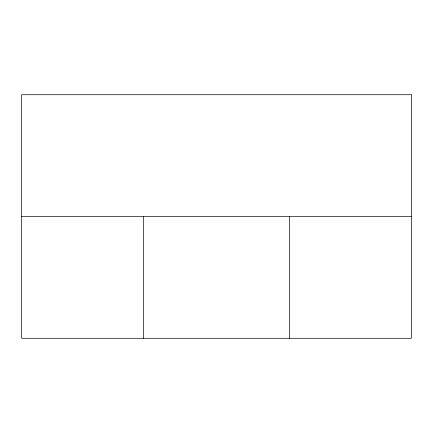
<?xml version="1.0" encoding="UTF-8"?>
<svg xmlns="http://www.w3.org/2000/svg" width="433" height="433" viewBox="0 0 433 433"><rect width="100%" height="100%" fill="white"/><g stroke="black" fill="none" stroke-linecap="round" stroke-linejoin="round"><path stroke-width="0.65" d="M21.65 216.5L411.35 216.5M289.569 216.5L289.569 338.281M143.431 216.5L143.431 338.281M411.35 94.719L21.65 94.719L21.65 338.281L411.35 338.281L411.35 94.719"/></g></svg>
